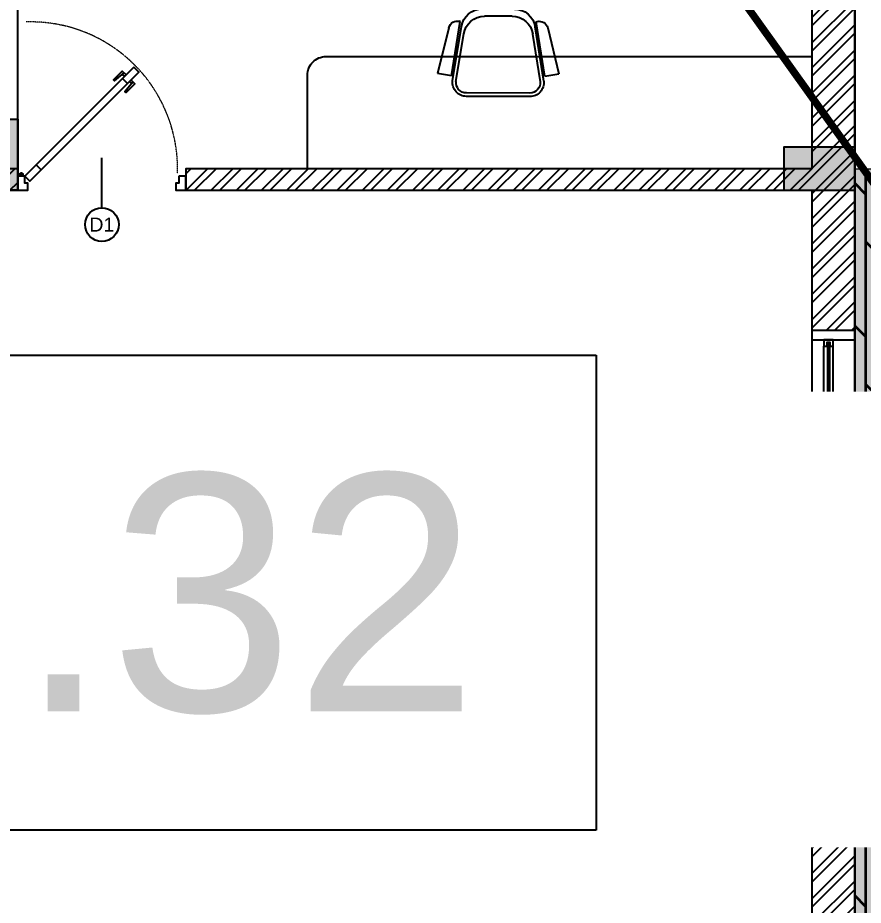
# Model space of a CAD drawing. Header units: millimetres. Extents: x -176651 to 424033, y -469666 to 486614.
# Drawn here: x 230382 to 234908, y 88175 to 92923 of the extents above; entities that cross this region are included whole.
import ezdxf
from ezdxf import colors
from ezdxf.entities.mleader import LeaderData, LeaderLine
from ezdxf.enums import TextEntityAlignment as Align
from ezdxf.math import Vec2, Vec3

# ---------------------------------------------------------------- set-up
doc = ezdxf.new("R2010")
doc.units = ezdxf.units.MM
doc.set_wipeout_variables(frame=1)
doc.linetypes.add('1625_West Villa$0$DASHED', pattern=[0.75, 0.5, -0.25])
doc.linetypes.add('1625W-Roof Plan$0$DASHED', pattern=[0.75, 0.5, -0.25])
for name, color, linetype in [('1625_West Villa$0$ad-Door', 8, 'Continuous'), ('1625_West Villa$0$ad-Elevation 10', 8, 'Continuous'), ('1625_West Villa$0$ad-Furniture', 8, 'Continuous'), ('1625_West Villa$0$ad-Glass Sectionline', 8, 'Continuous'), ('1625_West Villa$0$ad-Text main', 8, 'Continuous'), ('1625_West Villa$0$ad-Text Main_Door&window Label', 8, 'Continuous'), ('1625_West Villa$0$ad-Verandah', 8, 'Continuous'), ('1625_West Villa$0$ad-Wall', 8, 'Continuous'), ('1625_West Villa$0$ad-Wall hatch', 8, 'Continuous'), ('1625W-Roof Plan$0$ad-Secondary Roof', 8, 'Continuous'), ('1625W_Columns$0$ad-Column', 8, 'Continuous'), ('1625W_Columns$0$ad-Column Hatch', 8, 'Continuous'), ('ad-Plinth', 8, 'Continuous'), ('ad-Verandah', 33, 'Continuous'), ('Site Levels$0$ad-Lvl-Entance road', 4, 'Continuous'), ('Site Levels$0$ad-Lvl-Plinth', 30, 'Continuous')]:
    doc.layers.add(name, color=color, linetype=linetype)
doc.layers.add('1625_West Villa$0$ad-Landscape', color=8, linetype='Continuous', lineweight=35)
doc.styles.add('1625_West Villa$0$New Text Style', font='arial.ttf', dxfattribs={"height": 100})
doc.styles.add('1625_West Villa$0$Standard', font='calibril.ttf')
doc.styles.add('Site Levels$0$Sections_The woods Site plan_Entrances$0$Standard', font='arial.ttf')
doc.styles.add('Site Levels$0$Standard', font='arial.ttf')

# ---------------------------------------------------------------- blocks, each defined once
blk = doc.blocks.new('zw$F00C')
at = {"layer": 'ad-Plinth', "ltscale": 5}
blk.add_lwpolyline([(0, 13620), (12120, 13620), (12120, 0), (0, 0), (0, 4745), (2830, 4745), (2830, 8645), (0, 8645)], close=True, dxfattribs=at)
at = {"layer": 'ad-Verandah', "lineweight": 9}
blk.add_lwpolyline([(6195, 0), (12120, 0), (12120, 8760), (13640, 8760), (13640, 4630), (14550, 4630), (14550, -1210), (6195, -1210)], close=True, dxfattribs=at)
blk = doc.blocks.new('zw$898C')
at = {"layer": 'ad-Plinth', "ltscale": 5}
blk.add_blockref('zw$F00C', (30903.5, -345403.9), dxfattribs=at)
blk = doc.blocks.new('1625_West Villa$0$A$Cb8966b9a')
at = {"layer": '1625_West Villa$0$ad-Furniture', "color": 33}
for p, q in [((-403.5, 205.2), (-169.5, 301.8)), ((-146.5, 230.5), (-169.5, 301.8)), ((-146.5, 230.5), (-427.2, 139.8)), ((-118.7, 228.7), (-399.4, 138)), ((-113, 210.9), (-359, 131.3)), ((-427.2, 139.8), (-429, 144.1)), ((7.4, -170.5), (-44.4, 164.8)), ((25.9, -167.6), (-25.9, 167.6)), ((-494.1, 117.2), (-549.9, 130.5)), ((-449.5, -157), (-475.9, 13.9)), ((-413, -138.5), (-435.5, 7.2)), ((-506.1, -41.2), (-468.3, -35.4)), ((-496.7, -105.7), (-458.3, -99.8)), ((-44, -235.2), (-302.6, -233.7)), ((-435.6, -261), (-484.8, -290.5)), ((-365, -262.3), (-365.4, -266.9)), ((-70, -264), (-365, -262.3)), ((-44.1, -253.9), (-339.1, -252.2)), ((-70, -264), (-70.4, -338.9)), ((-322.7, -317.5), (-70.4, -338.9))]:
    blk.add_line(p, q, dxfattribs=at)
for centre, radius, start, end in [((-385.7, 161.9), 46.8, 112.4281, 202.4281), ((-100, 156.2), 74.9, 8.7914, 104.502), ((-100, 156.2), 56.2, 8.7914, 104.502), ((0, 0), 565.1, 166.6505, 210.9323), ((0, 0), 507.8, 166.6505, 210.9323), ((-364.9, 31), 112.4, 107.9151, 188.7914), ((-324.5, 24.4), 112.4, 107.9151, 188.7914), ((-301.9, -121.3), 112.4, 188.7914, 269.6678), ((-338.4, -139.8), 112.4, 188.7914, 269.6678), ((-48.1, -179.1), 56.2, 273.0808, 8.7914), ((-48.1, -179.1), 74.9, 273.0808, 8.7914), ((-318.7, -270.9), 46.8, 175.1548, 265.1548)]:
    blk.add_arc(centre, radius, start, end, dxfattribs=at)
blk = doc.blocks.new('1625_West Villa$0$$0$Chair')
for p, q in [((200, 237.5), (0, 237.5)), ((0, 237.5), (0, -237.5)), ((200, -237.5), (200, 237.5)), ((152.5, 190), (0, 190)), ((152.5, -190), (152.5, 190)), ((0, -190), (152.5, -190)), ((0, -237.5), (200, -237.5))]:
    blk.add_line(p, q)
blk = doc.blocks.new('1625_West Villa$0$$0$D.Table')
at = {"layer": '1625_West Villa$0$ad-Furniture'}
blk.add_lwpolyline([(-1062.5, 600), (1062.5, 600), (1062.5, -600), (-1062.5, -600)], close=True, dxfattribs=at)
at = {"layer": '1625_West Villa$0$ad-Furniture', "xscale": -1}
for p, rotation in [((-625, 600), 270), ((0, -600), 89.99999999999993), ((625, -600), 89.99999999999993)]:
    blk.add_blockref('1625_West Villa$0$$0$Chair', p, dxfattribs=dict(at, rotation=rotation))
at = {"layer": '1625_West Villa$0$ad-Furniture'}
for p, rotation in [((0, 600), 90), ((625, 600), 90), ((-625, -600), 270)]:
    blk.add_blockref('1625_West Villa$0$$0$Chair', p, dxfattribs=dict(at, rotation=rotation))
blk = doc.blocks.new('1625_West Villa$0$zw$66EE')
at = {"layer": '1625_West Villa$0$ad-Furniture', "linetype": '1625_West Villa$0$DASHED'}
blk.add_lwpolyline([(7640, 8760), (7640, 10500)], dxfattribs=at)
at = {"layer": '1625_West Villa$0$ad-Furniture'}
blk.add_lwpolyline([(11890, 9360), (11890, 8760), (9190, 8760), (9190, 9260, -0.414214), (9290, 9360)], format="xyb", close=True, dxfattribs=at)
at = {"layer": '1625_West Villa$0$ad-Furniture', "xscale": -1}
for name, p, rotation in [('1625_West Villa$0$A$Cb8966b9a', (10211.1, 9146.4), 98.64764057998273), ('1625_West Villa$0$$0$D.Table', (9827.5, 6695), 179.9999999999999)]:
    blk.add_blockref(name, p, dxfattribs=dict(at, rotation=rotation))
blk = doc.blocks.new('*U95')
for p, q in [((-8.3, -111.1), (-41.7, -111.1)), ((-25, -127.8), (-25, -94.4)), ((-811.3, -760.8), (-796.4, -775.7)), ((-746.2, -826), (-761.1, -811.1))]:
    blk.add_line(p, q)
for points in [[(-1150, -100), (-1150, -50), (-1128.6, -50), (-1128.6, -35.7), (-1128.6, 0), (-1200, 0), (-1200, -100)], [(-50, -100), (0, -100), (0, 0), (-71.4, 0), (-71.4, -35.7), (-71.4, -50), (-50, -50)], [(-50, -100), (-130.8, -180.8), (-166.2, -145.5), (-85.4, -64.6)], [(-130.8, -180.8), (-747, -797), (-782.4, -761.6), (-166.2, -145.5)], [(-827.8, -877.8), (-747, -797), (-782.4, -761.6), (-863.2, -842.5)]]:
    blk.add_lwpolyline(points, close=True)
for points in [[(-808.2, -787.5), (-835.7, -760), (-772.9, -697.2), (-765, -705), (-822, -773.7)], [(-772.8, -822.8), (-745.4, -850.3), (-682.5, -787.5), (-690.4, -779.7), (-759, -836.7)]]:
    blk.add_lwpolyline(points)
blk.add_circle((-25, -111.1), 11.1)
at = {"color": 8, "linetype": '1625_West Villa$0$DASHED', "lineweight": 0}
blk.add_arc((-93.1, -153.1), 1047.4, 178.18808, 271.81192, dxfattribs=at)
at = {"layer": '1625_West Villa$0$ad-Text Main_Door&window Label'}
blk.add_line((-600, 125), (-600, -230), dxfattribs=at)
blk.add_circle((-600.3, 245), 120, dxfattribs=at)
at = {"layer": '1625_West Villa$0$ad-Text Main_Door&window Label', "style": '1625_West Villa$0$New Text Style'}
blk.add_attdef('D1', text='', height=100, dxfattribs=at).set_placement((-600.3, 245), align=Align.MIDDLE_CENTER)
blk = doc.blocks.new('1625_West Villa$0$$ZCDB_AUDIT_GENERATED_C77D')
blk.add_wipeout([(0, 230), (2400, 230), (2400, 0), (0, 0)]).dxf.layer = '1625_West Villa$0$ad-Elevation 10'
at = {"layer": '1625_West Villa$0$ad-Elevation 10'}
for points in [[(2400, 230), (0, 230)], [(2400, 0), (0, 0)]]:
    blk.add_lwpolyline(points, dxfattribs=at)
for points in [[(50, 0), (50, 230), (0, 230), (0, 0)], [(2350, 0), (2400, 0), (2400, 230), (2350, 230)], [(1217.5, 133), (1217.5, 115), (1182.5, 115), (1182.5, 165), (1217.5, 165), (1217.5, 147), (1195.5, 147), (1195.5, 133)], [(2315, 133), (2315, 115), (2350, 115), (2350, 165), (2315, 165), (2315, 147), (2337, 147), (2337, 133)], [(85, 83), (85, 65), (50, 65), (50, 115), (85, 115), (85, 97), (63, 97), (63, 83)], [(1182.5, 83), (1182.5, 65), (1217.5, 65), (1217.5, 115), (1182.5, 115), (1182.5, 97), (1204.5, 97), (1204.5, 83)]]:
    blk.add_lwpolyline(points, close=True, dxfattribs=at)
at = {"layer": '1625_West Villa$0$ad-Glass Sectionline'}
for points in [[(1200, 145), (2335, 145), (2335, 135), (1200, 135)], [(1200, 95), (65, 95), (65, 85), (1200, 85)]]:
    blk.add_lwpolyline(points, close=True, dxfattribs=at)
for points in [[(1217.5, 165), (2315, 165)], [(1182.5, 115), (85, 115)], [(1217.5, 115), (2315, 115)], [(1182.5, 65), (85, 65)]]:
    blk.add_lwpolyline(points, dxfattribs=at)
blk = doc.blocks.new('*U92')
blk.add_blockref('1625_West Villa$0$$ZCDB_AUDIT_GENERATED_C77D', (0, 0))
blk = doc.blocks.new('1625_West Villa$0$zw$6266')
at = {"layer": '1625_West Villa$0$ad-Wall hatch', "transparency": 33554610}
h = blk.add_hatch(dxfattribs=at)
h.set_pattern_fill('ANSI32', color=256, scale=10)
h.paths.add_polyline_path([(0, 13620), (0, 10305), (230, 10305), (230, 13390), (4880, 13390), (4880, 8645), (7640, 8645), (7640, 8760), (5110, 8760), (5110, 10500), (5760, 10500), (5760, 10615), (5110, 10615), (5110, 13390), (7525, 13390), (7525, 10615), (6560, 10615), (6560, 10500), (7640, 10500), (7640, 13390), (11890, 13390), (11890, 8760), (8540, 8760), (8540, 8645), (11890, 8645), (11890, 230), (10090, 230), (10090, 0), (12120, 0), (12120, 13620)])
at = {"layer": '1625_West Villa$0$ad-Door', "ltscale": 5}
ref = blk.add_blockref('*U95', (7640, 8645), dxfattribs=dict(at, xscale=0.7499999997027537, yscale=0.7499999997027537, zscale=0.7499999997027537, rotation=180))
ref.add_attrib('D1', 'D1', dxfattribs={"layer": '1625_West Villa$0$ad-Text Main_Door&window Label', "height": 75, "rotation": 1080, "style": '1625_West Villa$0$New Text Style'}).set_placement((8090.2, 8461.3), align=Align.MIDDLE_CENTER)
at = {"rotation": 90}
blk.add_blockref('*U92', (12120, 5495), dxfattribs=at)
at = {"layer": '1625_West Villa$0$ad-Wall'}
for points in [[(230, 13390), (4880, 13390), (4880, 8645), (7640, 8645), (7640, 8760), (5110, 8760), (5110, 10500), (5760, 10500), (5760, 10615), (5110, 10615), (5110, 13390), (7525, 13390), (7525, 10615), (6560, 10615), (6560, 10500), (7640, 10500), (7640, 13390), (11890, 13390), (11890, 8760), (8540, 8760), (8540, 8645), (11890, 8645), (11890, 230)], [(12120, 0), (12120, 13620), (0, 13620)]]:
    blk.add_lwpolyline(points, dxfattribs=at)
blk = doc.blocks.new('1625_West Villa$0$zw$6540')
at = {"layer": '1625_West Villa$0$ad-Text main', "insert": (9849.5, 6870.6), "char_height": 150, "width": 1741.287, "attachment_point": 5, "style": '1625_West Villa$0$Standard', "bg_fill": 2}
blk.add_mtext("DINING\\P11' x 12'-10''", dxfattribs=at)
blk = doc.blocks.new('1625_West Villa$0$zw$6CCD')
at = {"transparency": 33554559}
h = blk.add_hatch(color=43, dxfattribs=at)
h.dxf.hatch_style = 1
h.paths.add_polyline_path([(6195, -13620), (12120, -13620), (12120, -4860), (13640, -4860), (13640, -8990), (14550, -8990), (14550, -14830), (6195, -14830)])
at = {"layer": '1625_West Villa$0$ad-Landscape', "transparency": 33554687}
h = blk.add_hatch(dxfattribs=at)
h.set_pattern_fill('DOLMIT', color=44, scale=10, angle=90)
h.set_pattern_definition([(90, (6195, -14830), (-63.5, 2e-14), []), (135, (6195, -14830), (-127, -127), [89.8026, -179.605])])
h.paths.add_polyline_path([(6195, -13620), (12120, -13620), (12120, -4860), (13640, -4860), (13640, -8990), (14550, -8990), (14550, -14830), (6195, -14830)])
at = {"layer": '1625_West Villa$0$ad-Verandah', "lineweight": 9}
blk.add_lwpolyline([(6195, -13620), (12120, -13620), (12120, -4860), (13640, -4860), (13640, -8990), (14550, -8990), (14550, -14830), (6195, -14830)], close=True, dxfattribs=at)
blk = doc.blocks.new('1625W-Roof Plan$0$A$Ca594aa6c')
at = {"layer": '1625W-Roof Plan$0$ad-Secondary Roof', "linetype": '1625W-Roof Plan$0$DASHED', "ltscale": 2, "const_width": 40}
blk.add_lwpolyline([(13020, 450), (12570, 450), (10464.6, -2487.5), (12570, -5425), (13020, -5425)], close=True, dxfattribs=at)
blk = doc.blocks.new('1625W-Roof Plan')
blk.add_blockref('1625W-Roof Plan$0$A$Ca594aa6c', (0, 13620))
blk = doc.blocks.new('1625W_Columns$0$zw$6AA0')
at = {"layer": '1625W_Columns$0$ad-Column Hatch', "transparency": 33554687}
h = blk.add_hatch(color=256, dxfattribs=at)
h.dxf.hatch_style = 1
h.paths.add_polyline_path([(0, -230), (380, -230), (380, 0), (0, 0)])
at = {"layer": '1625W_Columns$0$ad-Column'}
blk.add_lwpolyline([(0, -230), (380, -230), (380, 0), (0, 0)], close=True, dxfattribs=at)
blk = doc.blocks.new('1625W_Columns')
at = {"layer": '1625W_Columns$0$ad-Column', "xscale": -1, "rotation": 270}
blk.add_blockref('1625W_Columns$0$zw$6AA0', (7640, 8645), dxfattribs=at)
at = {"layer": '1625W_Columns$0$ad-Column', "rotation": 179.9999999999998}
blk.add_blockref('1625W_Columns$0$zw$6AA0', (12120, 8645), dxfattribs=at)
blk = doc.blocks.new('1625_West Villa')
at = {"layer": '1625_West Villa$0$ad-Verandah'}
blk.add_blockref('1625_West Villa$0$zw$6CCD', (0, 13620), dxfattribs=at)
at = {"layer": '1625_West Villa$0$ad-Furniture'}
blk.add_blockref('1625_West Villa$0$zw$66EE', (0, 0), dxfattribs=at)
at = {"layer": '1625_West Villa$0$ad-Text main'}
blk.add_blockref('1625_West Villa$0$zw$6540', (0, 0), dxfattribs=at)
blk.add_blockref('1625W-Roof Plan', (0, 0))
blk.add_blockref('1625_West Villa$0$zw$6266', (0, 0))
blk.add_blockref('1625W_Columns', (0, 0))
blk = doc.blocks.new("All Plot's Villa Plans")
at = {"ltscale": 5}
blk.add_blockref('1625_West Villa', (222742.3, 83354.9), dxfattribs=at)
blk = doc.blocks.new('Site Levels$0$zw$63CD')
at = {"layer": 'Site Levels$0$ad-Lvl-Plinth', "insert": (236117.3, -9580.7), "char_height": 1269.985, "width": 5416.267, "attachment_point": 5, "style": 'Site Levels$0$Sections_The woods Site plan_Entrances$0$Standard', "bg_fill": 19, "box_fill_scale": 1.5, "bg_fill_color": 257, "bg_fill_transparency": 0}
blk.add_mtext('\\pxt4;498.32', dxfattribs=at)
blk = doc.blocks.new('Site Levels$0$zw$1B0B')
at = {"layer": 'Site Levels$0$ad-Lvl-Entance road'}
ml = blk.add_multileader_mtext('Standard', dxfattribs=at)
ml.set_content('{\\fArial|b1|i0|c0|p34;497.57}', color=256, style='Site Levels$0$Standard')
ml.set_leader_properties()
ml.build(insert=Vec2(0, 0))
ml.multileader.update_dxf_attribs({"has_text_frame": 1, "arrow_head_size": 1219.2, "scale": 12})
ctx = ml.context
ctx.base_point, ctx.scale, ctx.char_height, ctx.arrow_head_size, ctx.landing_gap_size, ctx.plane_origin = Vec3(215314.5, -9726.4), 12, 1219.186, 1219.2, 609.6, Vec3(213475.3, -5006.2)
notes = []
notes.append((ctx, [(0, (1, 1, 0), (214469.6, -9726.4), (1, 0), 845, [(0, [(213475.3, -5006.2)], 0, [])])]))
ctx.mtext.insert, ctx.mtext.width, ctx.mtext.defined_height, ctx.mtext.flow_direction = Vec3(215924.1, -9106), 5138.489, 1392.4, 5
ctx.mtext.has_bg_fill, ctx.mtext.bg_color, ctx.mtext.bg_scale_factor, ctx.mtext.bg_transparency, ctx.mtext.use_window_bg_color = 1, -1027028792, 1.5, 0, 1
for ctx, leaders in notes:
    for number, flags, end, landing, length, lines in leaders:
        leader = LeaderData()
        leader.index, (leader.has_last_leader_line, leader.has_dogleg_vector, leader.attachment_direction) = number, flags
        leader.last_leader_point, leader.dogleg_vector, leader.dogleg_length = Vec3(end), Vec3(landing), length
        for number, points, colour, breaks in lines:
            line = LeaderLine()
            line.index, line.vertices, line.color, line.breaks = number, Vec3.list(points), colors.encode_raw_color(colour), breaks
            leader.lines.append(line)
        ctx.leaders.append(leader)
blk = doc.blocks.new('Site Levels')
at = {"layer": 'Site Levels$0$ad-Lvl-Entance road', "ltscale": 5}
blk.add_blockref('Site Levels$0$zw$1B0B', (-5982.9, 99418.6), dxfattribs=at)
at = {"layer": 'Site Levels$0$ad-Lvl-Plinth', "ltscale": 5}
blk.add_blockref('Site Levels$0$zw$63CD', (-5982.9, 99418.6), dxfattribs=at)

msp = doc.modelspace()

# ---------------------------------------------------------------- block references
at = {"ltscale": 5}
msp.add_blockref("All Plot's Villa Plans", (0, 0), dxfattribs=at)

# ---------------------------------------------------------------- next in the draw order: block references
msp.add_blockref('zw$898C', (191838.8, 428758.8), dxfattribs=at)

# ---------------------------------------------------------------- next in the draw order: block references
msp.add_blockref('Site Levels', (0, 0), dxfattribs=at)

doc.saveas('drawing.dxf')
